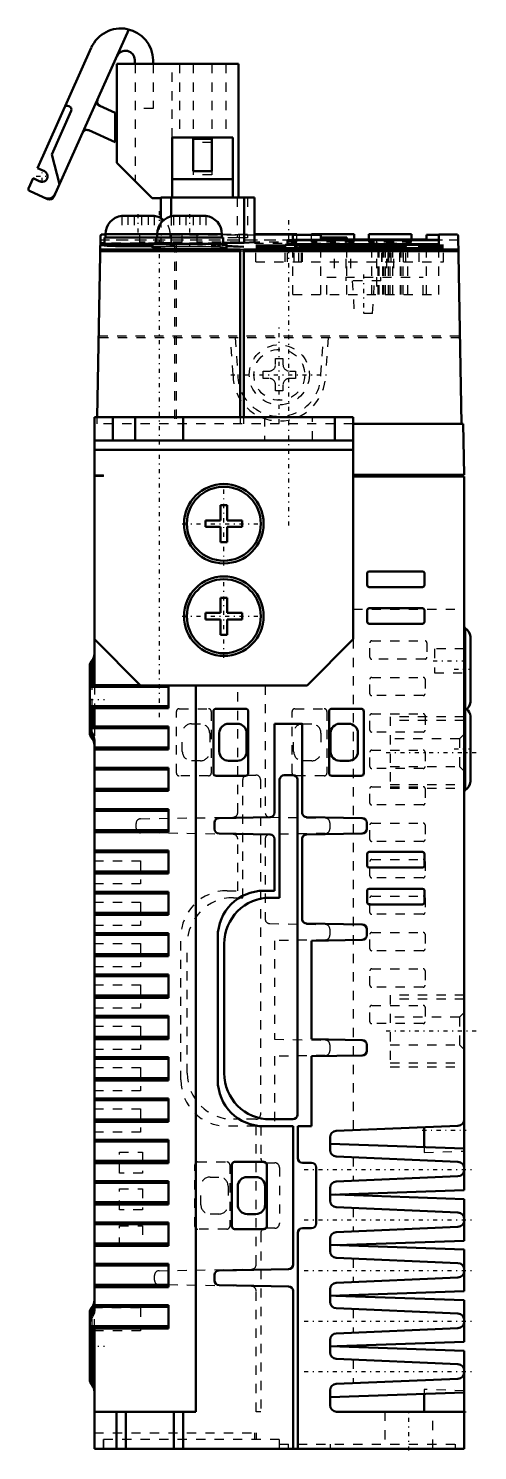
# Model space of a CAD drawing. Header units: millimetres. Extents: x 0 to 217, y 0 to 349.
# Drawn here: x 0 to 48.6, y -0.2 to 153.5 of the extents above; entities that cross this region are included whole.
import ezdxf

# ---------------------------------------------------------------- set-up
doc = ezdxf.new("R2010")
doc.units = ezdxf.units.MM
doc.linetypes.add('Center', pattern=[1.5, 0.45, -0.5, 0.05, -0.5])
doc.linetypes.add('Dashed', pattern=[2, 1, -1])
for name, color, linetype, lineweight in [('AM_4', 7, 'Continuous', 50), ('AM_6', 2, 'Continuous', 35), ('AM_7', 7, 'Center', 25), ('AM_9', 6, 'Dashed', 25)]:
    doc.layers.add(name, color=color, linetype=linetype, lineweight=lineweight)

# ---------------------------------------------------------------- blocks, each defined once
blk = doc.blocks.new('2_MADLN05SE_5_in_MADLN05SE_1100')
at = {"layer": 'AM_4'}
for p, q in [((10.88, 153.43), (2.74, 135.35)), ((0.99, 138.44), (6.8, 151.46)), ((9.56, 149.7), (22.71, 149.7)), ((9.56, 149.7), (9.56, 139.01)), ((11.5, 149.7), (11.5, 150.13)), ((13.5, 150.1), (13.5, 149.7)), ((22.71, 149.7), (22.71, 135.26)), ((4.63, 144.64), (2.54, 139.93)), ((4.36, 145.15), (4.46, 145.1)), ((7.71, 145.17), (9.39, 144.42)), ((9.39, 144.42), (9.39, 141.24)), ((9.39, 141.24), (6.52, 142.53)), ((15.56, 141.76), (15.56, 135.26)), ((22.11, 141.76), (15.56, 141.76)), ((19.84, 141.6), (17.84, 141.6)), ((17.84, 141.6), (17.84, 138.1)), ((19.84, 141.6), (19.84, 138.1)), ((22.11, 141.76), (22.11, 135.26)), ((2.54, 139.93), (3.36, 136.71)), ((1.73, 138.11), (0.99, 138.44)), ((13.37, 135.2), (9.56, 139.01)), ((0.02, 136.24), (0.51, 137.34)), ((0.51, 137.34), (1.23, 137.01)), ((22.11, 137.26), (15.56, 137.26)), ((19.84, 138.1), (17.84, 138.1)), ((2.08, 135.1), (0.12, 135.98)), ((13.37, 135.2), (14.34, 135.2)), ((14.34, 135.26), (24.44, 135.26)), ((14.34, 135.26), (14.34, 133.03)), ((15.44, 135.26), (15.44, 133.24)), ((23.34, 135.26), (23.34, 130.38)), ((24.44, 135.26), (24.44, 130.42)), ((10.4, 133.3), (10.09, 133.28)), ((11.44, 133.3), (10.4, 133.3)), ((11.44, 133.28), (11.44, 133.3)), ((13.29, 133.3), (12.24, 133.3)), ((12.24, 133.3), (12.24, 133.28)), ((13.59, 133.28), (13.29, 133.3)), ((16, 133.3), (15.69, 133.28)), ((17.04, 133.3), (16, 133.3)), ((17.04, 133.28), (17.04, 133.3)), ((18.89, 133.3), (17.84, 133.3)), ((17.84, 133.3), (17.84, 133.28)), ((19.19, 133.28), (18.89, 133.3)), ((7.45, 111.5), (7.79, 131.1)), ((8.34, 131.26), (7.87, 131.26)), ((8.22, 130.95), (8.22, 130.25)), ((21.06, 130.95), (8.22, 130.95)), ((8.34, 131.3), (8.34, 130.95)), ((20.94, 131.3), (8.34, 131.3)), ((13.82, 130.95), (13.82, 130.25)), ((13.94, 131.3), (13.94, 130.95)), ((20.94, 130.95), (20.94, 131.3)), ((21.06, 130.25), (21.06, 130.95)), ((24.44, 131.3), (29.04, 131.3)), ((28.6, 131.26), (24.44, 131.26)), ((28.6, 130.68), (28.6, 131.26)), ((28.6, 131.24), (31.63, 131.24)), ((29.04, 131.24), (29.04, 131.3)), ((30.64, 131.3), (35.24, 131.3)), ((30.64, 131.24), (30.64, 131.3)), ((31.63, 130.68), (31.63, 131.24)), ((31.63, 130.95), (34.43, 130.95)), ((34.43, 130.68), (34.43, 130.95)), ((34.43, 130.71), (43.05, 130.71)), ((35.24, 130.71), (35.24, 131.3)), ((36.84, 131.3), (41.44, 131.3)), ((36.84, 130.71), (36.84, 131.3)), ((41.44, 130.71), (41.44, 131.3)), ((43.05, 130.68), (43.05, 131.24)), ((43.05, 131.24), (44.4, 131.24)), ((46.42, 131.26), (44.4, 131.26)), ((44.4, 131.26), (44.4, 130.68)), ((46.49, 131.1), (46.85, 110.8)), ((22.9, 129.45), (7.76, 129.45)), ((22.9, 129.65), (7.77, 129.65)), ((8.22, 130.33), (7.78, 130.33)), ((7.78, 130.32), (8.22, 130.32)), ((7.84, 130.25), (7.84, 130.14)), ((21.44, 130.25), (7.84, 130.25)), ((13.44, 130.25), (13.44, 129.81)), ((20.4, 129.7), (14.48, 129.7)), ((21.06, 130.38), (23.34, 130.38)), ((21.44, 129.81), (21.44, 130.25)), ((23.3, 129.93), (21.44, 130.04)), ((21.44, 130.01), (22.9, 129.92)), ((22.9, 129.65), (22.9, 111.5)), ((23.3, 111.5), (23.3, 129.65)), ((46.52, 129.65), (23.3, 129.65)), ((46.52, 129.45), (23.3, 129.45)), ((23.34, 130.38), (24.44, 130.42)), ((24.59, 130.08), (27.79, 130.08)), ((27.79, 129.85), (24.59, 129.85)), ((27.79, 130.15), (42.29, 130.15)), ((27.79, 129.85), (27.79, 130.08)), ((42.29, 129.78), (27.79, 129.78)), ((28.01, 130.22), (28.01, 130.64)), ((28.01, 130.64), (44.4, 130.64)), ((44.4, 130.22), (28.01, 130.22)), ((44.4, 130.68), (28.6, 130.68)), ((28.74, 129.78), (28.74, 129.86)), ((29.54, 130.1), (38.26, 130.1)), ((29.54, 129.78), (29.54, 129.83)), ((38.26, 129.83), (29.54, 129.83)), ((29.64, 129.85), (29.64, 130.08)), ((29.64, 130.08), (38.27, 130.08)), ((38.22, 129.85), (29.64, 129.85)), ((38.26, 129.78), (38.26, 129.83)), ((38.27, 129.85), (38.27, 130.08)), ((40.18, 129.91), (38.93, 129.86)), ((38.98, 129.86), (38.98, 130.07)), ((38.98, 130.07), (40.18, 130.02)), ((39.25, 130.08), (40.56, 130.03)), ((40.56, 129.9), (39.25, 129.85)), ((39.25, 129.78), (39.25, 129.85)), ((40.18, 129.91), (40.18, 130.02)), ((40.56, 129.78), (40.56, 129.9)), ((40.84, 129.78), (40.84, 129.93)), ((42.29, 129.85), (42.29, 130.08)), ((42.29, 130.08), (44.89, 130.08)), ((44.89, 129.85), (42.29, 129.85)), ((44.4, 130.64), (44.4, 130.22)), ((7.14, 82.55), (7.14, 111.5)), ((35.14, 111.5), (7.14, 111.5)), ((9.14, 109), (9.14, 111.5)), ((11.54, 109), (11.54, 111.5)), ((16.74, 111.5), (16.74, 109)), ((33.14, 109), (33.14, 111.5)), ((35.14, 87.5), (35.14, 111.5)), ((47.05, 110.8), (35.14, 110.8)), ((47.05, 110.8), (47.14, 105.3)), ((7.14, 109), (35.14, 109)), ((7.14, 108), (35.14, 108)), ((47.14, 105.3), (35.14, 105.3)), ((47.14, 105.1), (35.14, 105.1)), ((46.14, 105.3), (46.14, 105.1)), ((47.14, 105.1), (47.14, 27.95)), ((21.49, 102), (20.79, 102)), ((20.79, 102), (20.79, 100.35)), ((21.49, 100.35), (21.49, 102)), ((20.79, 100.35), (19.14, 100.35)), ((19.14, 100.35), (19.14, 99.65)), ((23.14, 100.35), (21.49, 100.35)), ((23.14, 99.65), (23.14, 100.35)), ((19.14, 99.65), (20.79, 99.65)), ((20.79, 99.65), (20.79, 98)), ((21.49, 98), (21.49, 99.65)), ((21.49, 99.65), (23.14, 99.65)), ((20.79, 98), (21.49, 98)), ((36.66, 94.64), (36.66, 93.35)), ((42.65, 94.84), (36.86, 94.84)), ((42.85, 93.35), (42.85, 94.64)), ((36.86, 93.15), (42.65, 93.15)), ((20.79, 92), (20.79, 90.35)), ((21.49, 92), (20.79, 92)), ((21.49, 90.35), (21.49, 92)), ((42.65, 90.87), (36.86, 90.87)), ((19.14, 90.35), (19.14, 89.65)), ((20.79, 90.35), (19.14, 90.35)), ((19.14, 89.65), (20.79, 89.65)), ((20.79, 89.65), (20.79, 88)), ((23.14, 90.35), (21.49, 90.35)), ((21.49, 89.65), (23.14, 89.65)), ((21.49, 88), (21.49, 89.65)), ((23.14, 89.65), (23.14, 90.35)), ((36.66, 90.67), (36.66, 89.38)), ((36.86, 89.18), (42.65, 89.18)), ((42.85, 89.38), (42.85, 90.67)), ((20.79, 88), (21.49, 88)), ((47.26, 88.72), (47.26, 71.21)), ((47.84, 87.81), (47.84, 80.72)), ((12.14, 82.5), (7.14, 87.5)), ((35.14, 87.5), (30.14, 82.5)), ((6.64, 84.59), (6.64, 77.41)), ((6.89, 85.25), (6.89, 82.55)), ((6.64, 82.55), (12.09, 82.55)), ((15.14, 82.38), (6.64, 82.38)), ((30.14, 82.5), (12.14, 82.5)), ((15.14, 80.05), (15.14, 82.5)), ((18.11, 82.5), (18.11, 4)), ((15.14, 80.28), (6.64, 80.28)), ((15.14, 80.05), (6.64, 80.05)), ((6.89, 80.05), (6.89, 78.08)), ((7.14, 78.08), (7.14, 80.05)), ((23.48, 80), (20.31, 80)), ((35.99, 80), (32.82, 80)), ((20.01, 79.7), (20.01, 73.04)), ((23.78, 73.04), (23.78, 79.7)), ((32.52, 79.7), (32.52, 73.04)), ((36.29, 73.04), (36.29, 79.7)), ((47.84, 79.21), (47.84, 72.12)), ((6.68, 78.08), (15.14, 78.08)), ((15.14, 77.91), (6.68, 77.91)), ((6.89, 77.39), (6.89, 76.75)), ((15.14, 75.58), (15.14, 78.08)), ((20.65, 77.37), (20.65, 75.37)), ((22.61, 78.37), (21.65, 78.37)), ((23.61, 75.37), (23.61, 77.37)), ((26.63, 78.37), (26.63, 68.77)), ((29.61, 78.37), (26.63, 78.37)), ((29.61, 68.67), (29.61, 78.37)), ((32.69, 77.37), (32.69, 75.37)), ((34.65, 78.37), (33.69, 78.37)), ((35.65, 75.37), (35.65, 77.37)), ((7.14, 15.02), (7.14, 76.56)), ((15.14, 75.81), (7.14, 75.81)), ((15.14, 75.58), (7.14, 75.58)), ((21.65, 74.37), (22.61, 74.37)), ((33.69, 74.37), (34.65, 74.37)), ((7.14, 73.61), (15.14, 73.61)), ((15.14, 73.44), (7.14, 73.44)), ((15.14, 71.11), (15.14, 73.61)), ((20.31, 72.74), (23.48, 72.74)), ((27.18, 72.33), (27.18, 59.57)), ((28.6, 72.83), (27.68, 72.83)), ((29.1, 36.11), (29.1, 72.33)), ((32.82, 72.74), (35.99, 72.74)), ((15.14, 71.34), (7.14, 71.34)), ((15.14, 71.11), (7.14, 71.11)), ((7.14, 69.14), (15.14, 69.14)), ((15.14, 68.97), (7.14, 68.97)), ((15.14, 66.64), (15.14, 69.14)), ((20.13, 67.68), (20.13, 67)), ((26.14, 68.27), (20.62, 68.18)), ((36.11, 68.17), (30.09, 68.27)), ((36.6, 67.01), (36.6, 67.67)), ((15.14, 66.87), (7.14, 66.87)), ((15.14, 66.64), (7.14, 66.64)), ((20.62, 66.5), (26.14, 66.41)), ((30.09, 66.41), (36.11, 66.51)), ((7.14, 64.67), (15.14, 64.67)), ((15.14, 62.17), (15.14, 64.67)), ((26.63, 65.91), (26.63, 60.32)), ((29.61, 57.17), (29.61, 66.01)), ((15.14, 64.5), (7.14, 64.5)), ((36.66, 64.31), (36.66, 63.02)), ((42.65, 64.51), (36.86, 64.51)), ((42.85, 63.02), (42.85, 64.31)), ((15.14, 62.4), (7.14, 62.4)), ((15.14, 62.17), (7.14, 62.17)), ((36.86, 62.82), (42.65, 62.82)), ((7.14, 60.2), (15.14, 60.2)), ((15.14, 60.03), (7.14, 60.03)), ((15.14, 57.7), (15.14, 60.2)), ((26.63, 60.32), (25.48, 60.32)), ((36.66, 60.34), (36.66, 59.05)), ((42.65, 60.54), (36.86, 60.54)), ((42.85, 59.05), (42.85, 60.34)), ((27.18, 59.57), (26.17, 59.57)), ((36.86, 58.85), (42.65, 58.85)), ((15.14, 57.93), (7.14, 57.93)), ((15.14, 57.7), (7.14, 57.7)), ((7.14, 55.73), (15.14, 55.73)), ((15.14, 55.56), (7.14, 55.56)), ((15.14, 53.23), (15.14, 55.73)), ((36.11, 56.67), (30.09, 56.77)), ((36.6, 55.51), (36.6, 56.17)), ((20.48, 55.32), (20.48, 39.86)), ((21.17, 54.57), (21.17, 40.61)), ((30.61, 54.92), (36.11, 55.01)), ((30.61, 44.26), (30.61, 54.92)), ((15.14, 53.46), (7.14, 53.46)), ((15.14, 53.23), (7.14, 53.23)), ((7.14, 51.26), (15.14, 51.26)), ((15.14, 51.09), (7.14, 51.09)), ((15.14, 48.76), (15.14, 51.26)), ((15.14, 48.99), (7.14, 48.99)), ((15.14, 48.76), (7.14, 48.76)), ((7.14, 46.79), (15.14, 46.79)), ((15.14, 46.62), (7.14, 46.62)), ((15.14, 44.29), (15.14, 46.79)), ((15.14, 44.52), (7.14, 44.52)), ((15.14, 44.29), (7.14, 44.29)), ((36.11, 44.17), (30.61, 44.26)), ((36.6, 43.01), (36.6, 43.67)), ((7.14, 42.32), (15.14, 42.32)), ((15.14, 42.15), (7.14, 42.15)), ((15.14, 39.82), (15.14, 42.32)), ((30.61, 42.42), (36.11, 42.51)), ((30.61, 34.86), (30.61, 42.42)), ((15.14, 40.05), (7.14, 40.05)), ((15.14, 39.82), (7.14, 39.82)), ((7.14, 37.85), (15.14, 37.85)), ((15.14, 37.68), (7.14, 37.68)), ((15.14, 35.35), (15.14, 37.85)), ((15.14, 35.58), (7.14, 35.58)), ((26.17, 35.61), (28.6, 35.61)), ((15.14, 35.35), (7.14, 35.35)), ((25.48, 34.86), (28.63, 34.86)), ((28.63, 34.86), (28.63, 19.91)), ((29.14, 34.86), (30.61, 34.86)), ((29.14, 31.41), (29.14, 34.86)), ((33.31, 34.35), (46.47, 34.92)), ((42.82, 34.76), (42.82, 32.6)), ((7.14, 33.38), (15.14, 33.38)), ((15.14, 33.21), (7.14, 33.21)), ((15.14, 30.88), (15.14, 33.38)), ((32.64, 32.29), (32.64, 33.65)), ((47.14, 32.45), (32.64, 32.96)), ((15.14, 31.11), (7.14, 31.11)), ((15.14, 30.88), (7.14, 30.88)), ((25.48, 31), (22.31, 31)), ((30.64, 30.91), (29.64, 30.91)), ((46.47, 31.01), (33.31, 31.59)), ((22.01, 30.7), (22.01, 24.04)), ((24.61, 29.37), (23.65, 29.37)), ((25.78, 24.04), (25.78, 30.7)), ((31.14, 24.33), (31.14, 30.41)), ((33.31, 28.88), (46.47, 29.45)), ((7.14, 28.91), (15.14, 28.91)), ((15.14, 28.74), (7.14, 28.74)), ((15.14, 26.41), (15.14, 28.91)), ((22.65, 28.37), (22.65, 26.37)), ((25.61, 26.37), (25.61, 28.37)), ((32.64, 26.82), (32.64, 28.18)), ((32.64, 27.44), (47.14, 27.95)), ((15.14, 26.64), (7.14, 26.64)), ((15.14, 26.41), (7.14, 26.41)), ((47.14, 26.98), (33.25, 27.47)), ((47.14, 26.98), (47.14, 22.48)), ((23.65, 25.37), (24.61, 25.37)), ((46.47, 25.54), (33.31, 26.12)), ((7.14, 24.44), (15.14, 24.44)), ((15.14, 24.27), (7.14, 24.27)), ((15.14, 21.94), (15.14, 24.44)), ((22.31, 23.74), (25.48, 23.74)), ((29.14, 0), (29.14, 23.33)), ((29.64, 23.83), (30.64, 23.83)), ((33.31, 23.41), (46.47, 23.98)), ((15.14, 22.17), (7.14, 22.17)), ((15.14, 21.94), (7.14, 21.94)), ((32.64, 21.35), (32.64, 22.71)), ((47.14, 21.52), (32.64, 22.03)), ((33.4, 22), (47.14, 22.48)), ((46.47, 20.07), (33.31, 20.65)), ((47.14, 21.52), (47.14, 17.02)), ((7.14, 19.97), (15.14, 19.97)), ((15.14, 19.8), (7.14, 19.8)), ((15.14, 17.47), (15.14, 19.97)), ((20.13, 18.78), (20.13, 18.18)), ((28.14, 19.41), (20.62, 19.28)), ((33.31, 17.94), (46.47, 18.51)), ((15.14, 17.7), (7.14, 17.7)), ((15.14, 17.47), (7.14, 17.47)), ((20.62, 17.68), (28.14, 17.55)), ((28.63, 17.05), (28.63, 0)), ((32.64, 15.88), (32.64, 17.24)), ((32.64, 16.51), (47.14, 17.02)), ((7.14, 15.5), (15.14, 15.5)), ((15.14, 13), (15.14, 15.5)), ((47.14, 16.05), (33.25, 16.54)), ((47.14, 16.05), (47.14, 11.55)), ((6.64, 7.51), (6.64, 14.69)), ((6.89, 14.28), (6.89, 15.35)), ((15.14, 15.33), (7.14, 15.33)), ((46.47, 14.6), (33.31, 15.18)), ((15.14, 13.23), (6.64, 13.23)), ((6.64, 13), (15.14, 13)), ((6.89, 6.85), (6.89, 13)), ((7.14, 13), (7.14, 0)), ((33.31, 12.47), (46.47, 13.04)), ((32.64, 10.41), (32.64, 11.77)), ((47.14, 10.59), (32.64, 11.1)), ((33.4, 11.07), (47.14, 11.55)), ((46.47, 9.13), (33.31, 9.71)), ((47.14, 10.59), (47.14, 0)), ((32.64, 4.7), (32.64, 6.3)), ((33.31, 7), (46.47, 7.57)), ((32.64, 5.58), (47.14, 6.09)), ((42.82, 5.94), (42.82, 4)), ((18.11, 4), (7.14, 4)), ((9.54, 4), (9.54, 0)), ((10.54, 4), (10.54, 0)), ((15.74, 4), (15.74, 0)), ((16.74, 4), (16.74, 0)), ((47.14, 4), (33.34, 4)), ((47.14, 0), (7.14, 0))]:
    blk.add_line(p, q, dxfattribs=at)
for points in [[(12.24, 133.28), (11.84, 133.28), (11.44, 133.28)], [(17.84, 133.28), (17.44, 133.28), (17.04, 133.28)], [(7.88, 131.26), (7.87, 131.26), (7.82, 131.21), (7.79, 131.1)], [(46.49, 131.1), (46.49, 131.11), (46.49, 131.13), (46.47, 131.2), (46.42, 131.25), (46.41, 131.26)], [(7.84, 130.14), (7.85, 130.12), (7.97, 130.1), (8.19, 130.08), (8.51, 130.05), (8.93, 130.03), (9.43, 130.02), (10, 130), (10.62, 129.99), (11.28, 129.99), (11.95, 129.99), (12.62, 129.99), (13.27, 130), (13.45, 130)], [(13.44, 129.81), (13.5, 129.79), (13.67, 129.76), (13.95, 129.73), (14.19, 129.72), (14.48, 129.7)], [(20.4, 129.7), (20.81, 129.72), (21.13, 129.75), (21.33, 129.77), (21.43, 129.8), (21.44, 129.81)], [(28.74, 130.07), (28.79, 130.08), (28.92, 130.09), (29.12, 130.09), (29.37, 130.1), (29.54, 130.1)], [(29.54, 129.83), (29.28, 129.83), (29.04, 129.84), (28.86, 129.85), (28.76, 129.86), (28.74, 129.86)], [(29.24, 130.07), (29.26, 130.07), (29.33, 130.08), (29.43, 130.08), (29.55, 130.08), (29.64, 130.08)], [(29.64, 129.85), (29.51, 129.85), (29.39, 129.85), (29.3, 129.86), (29.25, 129.86), (29.24, 129.87)], [(38.93, 129.86), (38.65, 129.85), (38.33, 129.85), (38.22, 129.85)], [(38.26, 130.1), (38.49, 130.1), (38.72, 130.1), (38.94, 130.09), (39.14, 130.09), (39.25, 130.08)], [(39.25, 129.85), (39.07, 129.84), (38.87, 129.84), (38.65, 129.83), (38.42, 129.83), (38.26, 129.83)], [(38.27, 130.08), (38.6, 130.08), (38.9, 130.07), (38.98, 130.07)], [(40.18, 130.02), (40.29, 130.02), (40.34, 130.01), (40.34, 130.01)], [(40.34, 129.93), (40.31, 129.92), (40.22, 129.91), (40.18, 129.91)], [(40.56, 130.03), (40.75, 130.02), (40.84, 130.01), (40.84, 130.01)], [(40.84, 129.93), (40.79, 129.91), (40.63, 129.9), (40.56, 129.9)], [(6.68, 77.91), (6.67, 77.98), (6.67, 78.03), (6.67, 78.06), (6.68, 78.08), (6.68, 78.08)], [(6.89, 77.39), (6.77, 77.61), (6.7, 77.86), (6.68, 77.91)], [(6.89, 77.39), (7.01, 77.18), (7.09, 76.94), (7.14, 76.56)], [(6.64, 13.48), (6.66, 13.73), (6.71, 13.93), (6.8, 14.13), (6.89, 14.28)], [(7.14, 15.02), (7.14, 14.93), (7.11, 14.73), (7.04, 14.53), (6.89, 14.28)]]:
    blk.add_lwpolyline(points, dxfattribs=at)
for centre, radius in [((21.14, 100), 4.3), ((21.14, 100), 4), ((21.14, 90), 4.3), ((21.14, 90), 4)]:
    blk.add_circle(centre, radius, dxfattribs=at)
for centre, radius, start, end in [((10, 150.04), 3.5, 0.9732, 155.9948), ((10.5, 150.13), 1, 0, 155.755), ((4.22, 144.84), 0.34, 65.755, 155.9848), ((4.31, 144.78), 0.35, 335.9848, 65.755), ((7.92, 145.63), 0.5, 155.755, 245.755), ((6.32, 142.07), 0.5, 65.755, 155.755), ((1.48, 137.56), 0.6, 245.7546, 65.7555), ((0.2, 136.16), 0.2, 155.9848, 245.755), ((2.14, 135.95), 0.8, 245.755, 335.755), ((2.29, 135.55), 0.5, 245.755, 335.755), ((10.34, 131.3), 2, 97.1784, 180), ((13.34, 131.3), 2, 49.4584, 82.8268), ((15.94, 131.3), 2, 97.1784, 180), ((18.94, 131.3), 2, 0, 82.8268), ((36.86, 94.64), 0.2, 90, 180), ((42.65, 94.64), 0.2, 0, 90), ((36.86, 93.35), 0.2, 180, 270), ((42.65, 93.35), 0.2, 270, 0), ((36.86, 90.67), 0.2, 90, 180), ((42.65, 90.67), 0.2, 0, 90), ((36.86, 89.38), 0.2, 180, 270), ((42.65, 89.38), 0.2, 270, 0), ((47.39, 88.93), 0.25, 188.0532, 239.3269), ((46.37, 87.51), 1.5, 11.4297, 53.5941), ((7.64, 84.59), 1, 138.5904, 180), ((6.14, 85.91), 1, 318.5903, 359.9176), ((20.31, 79.7), 0.3, 90, 180), ((23.48, 79.7), 0.3, 0, 90), ((32.82, 79.7), 0.3, 90, 180), ((35.99, 79.7), 0.3, 0, 90), ((46.37, 81.01), 1.5, 306.4059, 348.5703), ((46.37, 78.91), 1.5, 11.4297, 44.5474), ((47.39, 79.59), 0.25, 120.6731, 171.9468), ((7.64, 77.41), 1, 180, 221.4096), ((21.65, 77.37), 1, 90, 180), ((22.61, 77.37), 1, 0, 90), ((33.69, 77.37), 1, 90, 180), ((34.65, 77.37), 1, 0, 90), ((6.14, 76.09), 1, 0.0824, 41.4097), ((21.65, 75.37), 1, 180, 270), ((22.61, 75.37), 1, 270, 0), ((33.69, 75.37), 1, 180, 270), ((34.65, 75.37), 1, 270, 0), ((20.31, 73.04), 0.3, 180, 270), ((23.48, 73.04), 0.3, 270, 0), ((27.68, 72.33), 0.5, 90, 180), ((28.6, 72.33), 0.5, 0, 90), ((32.82, 73.04), 0.3, 180, 270), ((35.99, 73.04), 0.3, 270, 0), ((47.39, 70.99), 0.25, 120.6731, 171.9468), ((46.37, 72.41), 1.5, 306.4059, 348.5703), ((20.63, 67.68), 0.5, 91, 180), ((26.13, 68.77), 0.5, 271, 0), ((30.1, 68.77), 0.5, 191.4783, 269), ((36.1, 67.67), 0.5, 0, 89), ((20.63, 67), 0.5, 180, 269), ((26.13, 65.91), 0.5, 0, 89), ((30.1, 65.91), 0.5, 91, 168.5217), ((36.1, 67.01), 0.5, 271, 0), ((36.86, 64.31), 0.2, 90, 180), ((42.65, 64.31), 0.2, 0, 90), ((36.86, 63.02), 0.2, 180, 270), ((42.65, 63.02), 0.2, 270, 0), ((25.48, 55.32), 5, 90, 180), ((36.86, 60.34), 0.2, 90, 180), ((42.65, 60.34), 0.2, 0, 90), ((26.17, 54.57), 5, 90, 180), ((36.86, 59.05), 0.2, 180, 270), ((42.65, 59.05), 0.2, 270, 0), ((30.1, 57.27), 0.5, 191.4783, 269), ((36.1, 56.17), 0.5, 0, 89), ((36.1, 55.51), 0.5, 271, 0), ((36.1, 43.67), 0.5, 0, 89), ((36.1, 43.01), 0.5, 271, 0), ((26.17, 40.61), 5, 180, 270), ((25.48, 39.86), 5, 180, 270), ((28.6, 36.11), 0.5, 270, 0), ((46.44, 35.62), 0.7, 272.5, 0), ((33.34, 33.65), 0.7, 92.5, 180), ((33.34, 32.29), 0.7, 180, 267.5), ((22.31, 30.7), 0.3, 90, 180), ((25.48, 30.7), 0.3, 0.0001, 90), ((29.64, 31.41), 0.5, 180, 270), ((30.64, 30.41), 0.5, 0, 90), ((46.44, 30.31), 0.7, 0, 87.5), ((23.65, 28.37), 1, 90, 180), ((24.61, 28.37), 1, 0, 90), ((46.44, 30.15), 0.7, 272.5, 0), ((33.34, 28.18), 0.7, 92.5, 180), ((23.65, 26.37), 1, 180, 270), ((24.61, 26.37), 1, 270, 0), ((33.34, 26.82), 0.7, 180, 267.5), ((46.44, 24.84), 0.7, 0, 87.5), ((46.44, 24.68), 0.7, 272.5, 0), ((22.31, 24.04), 0.3, 180, 270), ((25.48, 24.04), 0.3, 270, 0), ((29.64, 23.33), 0.5, 90, 180), ((30.64, 24.33), 0.5, 270, 0), ((33.34, 22.71), 0.7, 92.5, 180), ((33.34, 21.35), 0.7, 180, 267.5), ((46.44, 19.37), 0.7, 0, 87.5), ((20.63, 18.78), 0.5, 91, 180), ((28.13, 19.91), 0.5, 271, 0), ((46.44, 19.21), 0.7, 272.5, 0), ((20.63, 18.18), 0.5, 180, 269), ((28.13, 17.05), 0.5, 0, 89), ((33.34, 17.24), 0.7, 92.5, 180), ((6.14, 16.01), 1, 318.5903, 0), ((33.34, 15.88), 0.7, 180, 267.5), ((7.64, 14.69), 1, 138.5904, 180), ((46.44, 13.9), 0.7, 0, 87.5), ((33.34, 11.77), 0.7, 92.5, 180), ((46.44, 13.74), 0.7, 272.5, 0), ((33.34, 10.41), 0.7, 180, 267.5), ((46.44, 8.43), 0.7, 0, 87.5), ((46.44, 8.27), 0.7, 272.5, 0), ((7.64, 7.51), 1, 180, 221.4096), ((6.14, 6.19), 1, 0, 41.4097), ((33.34, 6.3), 0.7, 92.5, 180), ((33.34, 4.7), 0.7, 180, 270)]:
    blk.add_arc(centre, radius, start, end, dxfattribs=at)
at = {"layer": 'AM_7'}
for p, q in [((0.85, 137.56), (2.11, 137.56)), ((1.48, 136.93), (1.48, 138.19)), ((14.14, 133.8), (14.14, 78.8)), ((11.84, 133.48), (11.84, 129.52)), ((17.44, 133.48), (17.44, 129.52)), ((28.14, 132.8), (28.14, 99.8)), ((36.24, 126.94), (36.24, 122.54)), ((27.14, 110.85), (27.14, 121.35)), ((21.89, 116.1), (32.39, 116.1)), ((21.14, 95.49), (21.14, 104.52)), ((16.63, 100), (25.66, 100)), ((21.14, 85.49), (21.14, 94.52)), ((16.63, 90), (25.66, 90)), ((43.78, 85.16), (47.3, 85.16)), ((46.06, 84.26), (47.93, 84.26)), ((6.57, 81), (8.22, 81)), ((46.06, 75.66), (47.93, 75.66)), ((38.69, 75.26), (48.59, 75.26)), ((38.69, 45.16), (48.59, 45.16)), ((42.61, 34.42), (47.36, 34.42)), ((29.82, 30.2), (47.97, 30.2)), ((29.82, 24.73), (47.97, 24.73)), ((29.82, 19.27), (47.97, 19.27)), ((29.82, 13.8), (47.97, 13.8)), ((6.57, 11.1), (8.22, 11.1)), ((29.82, 8.34), (47.97, 8.34)), ((41.14, -0.2), (41.14, 4.2)), ((42.61, 4), (47.36, 4))]:
    blk.add_line(p, q, dxfattribs=at)
at = {"layer": 'AM_9'}
for p, q in [((11.56, 149.7), (11.56, 137.01)), ((13.5, 149.7), (13.5, 144.89)), ((15.56, 141.76), (15.56, 149.7)), ((16.34, 149.7), (16.34, 141.7)), ((17.84, 149.7), (17.84, 141.7)), ((19.84, 149.7), (19.84, 141.7)), ((21.34, 149.7), (21.34, 141.7)), ((13.5, 144.89), (11.56, 144.89)), ((22.11, 141.7), (15.56, 141.7)), ((19.84, 141.2), (17.84, 141.2)), ((22.11, 137.2), (15.56, 137.2)), ((17.84, 138.1), (17.84, 137.7)), ((19.84, 137.7), (17.84, 137.7)), ((19.84, 138.1), (19.84, 137.7)), ((22.59, 135.26), (22.59, 130.89)), ((23.69, 135.26), (23.69, 130.91)), ((10.09, 133.28), (10.09, 131.3)), ((10.74, 133.3), (10.74, 131.3)), ((11.44, 133.28), (11.44, 131.3)), ((12.24, 133.28), (12.24, 131.3)), ((12.94, 133.3), (12.94, 131.3)), ((13.59, 133.28), (13.59, 131.3)), ((14.34, 133.03), (14.34, 130.42)), ((15.44, 133.24), (15.44, 130.38)), ((15.69, 133.28), (15.69, 131.3)), ((16.34, 133.3), (16.34, 131.3)), ((17.04, 133.28), (17.04, 131.3)), ((17.84, 133.28), (17.84, 131.3)), ((18.54, 133.3), (18.54, 131.3)), ((19.19, 133.28), (19.19, 131.3)), ((23.69, 131.26), (8.34, 131.26)), ((12.04, 130.45), (12.04, 131.3)), ((14.34, 131.26), (24.44, 131.26)), ((24.44, 131.19), (14.34, 131.19)), ((15.44, 130.89), (14.34, 130.91)), ((15.34, 130.95), (15.34, 131.3)), ((22.59, 130.89), (15.44, 130.89)), ((15.46, 130.25), (15.46, 130.95)), ((16.64, 130.45), (16.64, 131.3)), ((18.24, 130.45), (18.24, 131.3)), ((20.94, 131.3), (22.84, 131.3)), ((23.69, 130.91), (22.59, 130.89)), ((22.84, 130.45), (22.84, 131.3)), ((29.04, 130.45), (29.04, 131.24)), ((30.64, 130.45), (30.64, 131.24)), ((35.24, 130.45), (35.24, 130.71)), ((36.84, 130.45), (36.84, 130.71)), ((41.44, 130.45), (41.44, 130.71)), ((7.78, 130.67), (46.5, 130.67)), ((46.5, 130.66), (7.78, 130.66)), ((16, 130.33), (8.22, 130.33)), ((8.22, 130.32), (15.79, 130.32)), ((16.64, 130.45), (12.04, 130.45)), ((12.04, 130.31), (16.64, 130.31)), ((14.34, 130.42), (15.44, 130.38)), ((15.44, 130.38), (21.06, 130.38)), ((15.79, 130.32), (15.79, 110.8)), ((15.79, 130.32), (21.44, 130.01)), ((15.84, 130.14), (15.84, 130.25)), ((16, 130.33), (16, 110.8)), ((21.44, 130.04), (16, 130.33)), ((22.84, 130.45), (18.24, 130.45)), ((18.24, 130.31), (22.84, 130.31)), ((23.3, 129.65), (22.9, 129.65)), ((23.3, 129.45), (22.9, 129.45)), ((29.04, 130.45), (24.44, 130.45)), ((24.44, 130.31), (29.04, 130.31)), ((24.59, 128.3), (24.59, 129.85)), ((27.79, 128.3), (27.79, 129.78)), ((28.01, 128.3), (28.01, 130.22)), ((28.6, 124.79), (28.6, 130.68)), ((28.74, 128.3), (28.74, 129.78)), ((29.24, 128.3), (29.24, 129.87)), ((29.54, 129.83), (29.54, 130.1)), ((29.54, 128.3), (29.54, 129.78)), ((29.64, 128.3), (29.64, 129.85)), ((35.24, 130.45), (30.64, 130.45)), ((30.64, 130.31), (35.24, 130.31)), ((31.63, 124.79), (31.63, 130.68)), ((33.09, 130.64), (39.49, 130.64)), ((33.09, 130.64), (33.09, 126.64)), ((34.35, 130.64), (34.35, 126.64)), ((34.43, 124.79), (34.43, 130.68)), ((34.84, 130.64), (34.84, 126.64)), ((41.44, 130.45), (36.84, 130.45)), ((36.84, 130.31), (41.44, 130.31)), ((37.14, 124.79), (37.14, 129.64)), ((37.14, 129.64), (41.04, 129.64)), ((37.64, 130.64), (37.64, 124.79)), ((37.84, 124.79), (37.84, 129.64)), ((37.94, 124.79), (37.94, 129.64)), ((38.22, 128.3), (38.22, 129.85)), ((38.26, 129.83), (38.26, 130.1)), ((38.26, 128.3), (38.26, 129.78)), ((38.27, 128.3), (38.27, 129.85)), ((38.34, 124.79), (38.34, 129.64)), ((38.44, 124.79), (38.44, 129.64)), ((38.64, 124.79), (38.64, 129.64)), ((38.75, 130.64), (38.75, 126.64)), ((38.93, 128.3), (38.93, 129.86)), ((38.94, 124.79), (38.94, 129.64)), ((38.98, 128.3), (38.98, 129.86)), ((39.14, 124.79), (39.14, 129.64)), ((39.25, 129.85), (39.25, 130.08)), ((39.25, 128.3), (39.25, 129.78)), ((39.44, 124.79), (39.44, 129.64)), ((39.49, 130.64), (39.49, 126.64)), ((40.18, 128.3), (40.18, 129.91)), ((40.24, 124.79), (40.24, 129.64)), ((40.34, 124.79), (40.34, 129.93)), ((40.54, 124.79), (40.54, 129.64)), ((40.56, 129.9), (40.56, 130.03)), ((40.56, 128.3), (40.56, 129.78)), ((40.84, 128.3), (40.84, 129.78)), ((41.04, 124.79), (41.04, 129.64)), ((42.29, 128.3), (42.29, 129.78)), ((43.05, 124.79), (43.05, 130.68)), ((44.4, 130.64), (44.4, 130.68)), ((44.4, 124.79), (44.4, 130.22)), ((44.89, 128.3), (44.89, 129.85)), ((24.59, 128.3), (44.89, 128.3)), ((32.29, 126.64), (42.69, 126.64)), ((32.29, 124.79), (32.29, 126.64)), ((34.34, 126.64), (34.34, 126.24)), ((38.14, 126.24), (34.34, 126.24)), ((35.04, 126.24), (35.24, 122.74)), ((37.24, 122.74), (37.44, 126.24)), ((38.14, 126.24), (38.14, 126.64)), ((42.69, 124.79), (42.69, 126.64)), ((28.6, 124.79), (44.4, 124.79)), ((37.24, 122.74), (35.24, 122.74)), ((7.6, 120.3), (46.68, 120.3)), ((46.68, 120.1), (7.6, 120.1)), ((22.14, 116.1), (21.86, 120.1)), ((22.36, 120.1), (22.64, 116.12)), ((31.64, 116.12), (31.92, 120.1)), ((32.42, 120.1), (32.14, 116.1)), ((26.74, 117.2), (26.74, 117.85)), ((26.74, 117.85), (27.54, 117.85)), ((27.54, 117.85), (27.54, 117.2)), ((25.39, 115.7), (25.39, 116.5)), ((25.39, 116.5), (26.04, 116.5)), ((26.04, 115.7), (25.39, 115.7)), ((28.24, 116.5), (28.89, 116.5)), ((28.89, 115.7), (28.24, 115.7)), ((28.89, 116.5), (28.89, 115.7)), ((26.74, 114.35), (26.74, 115)), ((27.54, 114.35), (26.74, 114.35)), ((27.54, 115), (27.54, 114.35)), ((7.14, 105.3), (7.24, 110.8)), ((35.14, 110.8), (7.24, 110.8)), ((7.44, 110.8), (7.45, 111.5)), ((22.9, 111.5), (22.9, 110.8)), ((23.3, 110.8), (23.3, 111.5)), ((25.54, 111.5), (25.54, 109)), ((30.74, 109), (30.74, 111.5)), ((7.14, 105.3), (8.14, 105.3)), ((8.14, 105.1), (7.14, 105.1)), ((8.14, 105.1), (8.14, 105.3)), ((35.14, 90.75), (47.14, 90.75)), ((35.14, 87.5), (35.14, 34.43)), ((36.94, 85.56), (36.94, 87.13)), ((37.14, 87.33), (42.91, 87.33)), ((43.11, 87.13), (43.11, 85.56)), ((47.14, 86.46), (43.94, 86.46)), ((43.94, 86.46), (43.94, 83.86)), ((42.91, 85.36), (37.14, 85.36)), ((36.94, 81.62), (36.94, 83.19)), ((37.14, 83.39), (42.71, 83.39)), ((42.91, 83.19), (42.91, 81.62)), ((43.94, 83.86), (47.14, 83.86)), ((6.89, 80.05), (6.89, 82.55)), ((7.14, 82.55), (7.14, 80.05)), ((15.14, 82.55), (12.09, 82.55)), ((15.14, 82.55), (15.14, 82.5)), ((22.64, 68.77), (22.64, 82.5)), ((25.62, 82.5), (25.62, 68.67)), ((16.31, 80), (19.48, 80)), ((28.82, 80), (31.99, 80)), ((42.71, 81.42), (37.14, 81.42)), ((16.01, 73.04), (16.01, 79.7)), ((19.78, 79.7), (19.78, 73.04)), ((28.52, 73.04), (28.52, 79.7)), ((32.29, 79.7), (32.29, 73.04)), ((36.94, 77.68), (36.94, 79.25)), ((37.14, 79.45), (42.71, 79.45)), ((47.14, 79.13), (39.14, 79.13)), ((39.14, 79.13), (39.14, 71.4)), ((47.14, 78.71), (39.14, 78.71)), ((42.91, 79.25), (42.91, 77.68)), ((6.89, 77.39), (6.89, 78.08)), ((7.14, 78.08), (7.14, 76.56)), ((16.65, 75.37), (16.65, 77.37)), ((17.65, 78.37), (18.61, 78.37)), ((19.61, 77.37), (19.61, 75.37)), ((28.69, 75.37), (28.69, 77.37)), ((29.69, 78.37), (30.65, 78.37)), ((31.65, 77.37), (31.65, 75.37)), ((42.71, 77.48), (37.14, 77.48)), ((47.14, 77.26), (46.64, 76.76)), ((37.14, 75.51), (42.71, 75.51)), ((46.64, 76.76), (39.14, 76.76)), ((46.64, 76.76), (46.64, 73.76)), ((18.61, 74.37), (17.65, 74.37)), ((30.65, 74.37), (29.69, 74.37)), ((36.94, 73.74), (36.94, 75.31)), ((42.91, 75.31), (42.91, 73.74)), ((19.48, 72.74), (16.31, 72.74)), ((23.19, 59.57), (23.19, 72.33)), ((23.69, 72.83), (24.61, 72.83)), ((25.11, 72.33), (25.11, 36.11)), ((31.99, 72.74), (28.82, 72.74)), ((42.71, 73.54), (37.14, 73.54)), ((39.14, 73.76), (46.64, 73.76)), ((46.64, 73.76), (47.14, 73.26)), ((36.94, 69.8), (36.94, 71.37)), ((37.14, 71.57), (42.71, 71.57)), ((39.14, 71.81), (47.14, 71.81)), ((39.14, 71.4), (47.14, 71.4)), ((42.91, 71.37), (42.91, 69.8)), ((42.71, 69.6), (37.14, 69.6)), ((12.13, 68.1), (22.15, 68.27)), ((26.1, 68.27), (32.12, 68.17)), ((32.61, 67.67), (32.61, 67.01)), ((11.64, 67.08), (11.64, 67.6)), ((22.15, 66.41), (12.13, 66.58)), ((32.12, 66.51), (26.1, 66.41)), ((36.94, 65.86), (36.94, 67.43)), ((37.14, 67.63), (42.71, 67.63)), ((42.91, 67.43), (42.91, 65.86)), ((22.64, 60.32), (22.64, 65.91)), ((25.62, 66.01), (25.62, 57.17)), ((42.71, 65.66), (37.14, 65.66)), ((7.14, 63.55), (12.14, 63.55)), ((12.14, 63.55), (12.14, 61.05)), ((36.94, 61.92), (36.94, 63.49)), ((37.14, 63.69), (42.71, 63.69)), ((42.91, 63.49), (42.91, 61.92)), ((42.71, 61.72), (37.14, 61.72)), ((12.14, 61.05), (7.14, 61.05)), ((21.49, 60.32), (22.64, 60.32)), ((7.14, 59.08), (12.14, 59.08)), ((12.14, 59.08), (12.14, 56.58)), ((22.18, 59.57), (23.19, 59.57)), ((36.94, 57.98), (36.94, 59.55)), ((37.14, 59.75), (42.71, 59.75)), ((42.91, 59.55), (42.91, 57.98)), ((42.71, 57.78), (37.14, 57.78)), ((12.14, 56.58), (7.14, 56.58)), ((26.1, 56.77), (32.12, 56.67)), ((32.61, 56.17), (32.61, 55.51)), ((36.94, 54.04), (36.94, 55.61)), ((37.14, 55.81), (42.71, 55.81)), ((42.91, 55.61), (42.91, 54.04)), ((7.14, 54.61), (12.14, 54.61)), ((12.14, 54.61), (12.14, 52.11)), ((16.49, 39.86), (16.49, 55.32)), ((17.18, 40.61), (17.18, 54.57)), ((32.12, 55.01), (26.62, 54.92)), ((26.62, 54.92), (26.62, 44.26)), ((42.71, 53.84), (37.14, 53.84)), ((12.14, 52.11), (7.14, 52.11)), ((36.94, 50.1), (36.94, 51.67)), ((37.14, 51.87), (42.71, 51.87)), ((42.91, 51.67), (42.91, 50.1)), ((7.14, 50.14), (12.14, 50.14)), ((12.14, 50.14), (12.14, 47.64)), ((42.71, 49.9), (37.14, 49.9)), ((36.94, 46.16), (36.94, 47.73)), ((37.14, 47.93), (42.71, 47.93)), ((47.14, 49.03), (39.14, 49.03)), ((39.14, 49.03), (39.14, 41.3)), ((47.14, 48.61), (39.14, 48.61)), ((42.91, 47.73), (42.91, 46.16)), ((12.14, 47.64), (7.14, 47.64)), ((46.64, 46.66), (39.14, 46.66)), ((47.14, 47.16), (46.64, 46.66)), ((46.64, 46.66), (46.64, 43.66)), ((7.14, 45.67), (12.14, 45.67)), ((12.14, 45.67), (12.14, 43.17)), ((42.71, 45.96), (37.14, 45.96)), ((12.14, 43.17), (7.14, 43.17)), ((26.62, 44.26), (32.12, 44.17)), ((32.61, 43.67), (32.61, 43.01)), ((39.14, 43.66), (46.64, 43.66)), ((46.64, 43.66), (47.14, 43.16)), ((32.12, 42.51), (26.62, 42.42)), ((26.62, 42.42), (26.62, 34.86)), ((39.14, 41.71), (47.14, 41.71)), ((7.14, 41.2), (12.14, 41.2)), ((12.14, 41.2), (12.14, 38.7)), ((39.14, 41.3), (47.14, 41.3)), ((12.14, 38.7), (7.14, 38.7)), ((7.14, 36.73), (12.14, 36.73)), ((12.14, 36.73), (12.14, 34.23)), ((24.61, 35.61), (22.18, 35.61)), ((12.14, 34.23), (7.14, 34.23)), ((24.64, 34.86), (21.49, 34.86)), ((24.64, 19.91), (24.64, 34.86)), ((25.15, 34.86), (25.15, 31.41)), ((25.48, 34.86), (25.15, 34.86)), ((42.82, 32.6), (42.82, 32.02)), ((9.84, 29.79), (9.84, 32.05)), ((9.84, 32.05), (12.34, 32.05)), ((12.34, 32.05), (12.34, 29.79)), ((18.31, 31), (21.48, 31)), ((25.65, 30.91), (26.65, 30.91)), ((35.14, 31.51), (35.14, 28.96)), ((42.82, 32.02), (47.14, 32.17)), ((12.34, 29.79), (9.84, 29.79)), ((18.01, 24.04), (18.01, 30.7)), ((19.65, 29.37), (20.61, 29.37)), ((21.78, 30.7), (21.78, 24.04)), ((27.15, 30.41), (27.15, 24.33)), ((9.84, 25.82), (9.84, 28.08)), ((9.84, 28.08), (12.34, 28.08)), ((12.34, 28.08), (12.34, 25.82)), ((18.65, 26.37), (18.65, 28.37)), ((21.61, 28.37), (21.61, 26.37)), ((33.25, 27.47), (32.64, 27.49)), ((12.34, 25.82), (9.84, 25.82)), ((20.61, 25.37), (19.65, 25.37)), ((35.14, 26.04), (35.14, 23.49)), ((9.84, 21.85), (9.84, 24.11)), ((9.84, 24.11), (12.34, 24.11)), ((12.34, 24.11), (12.34, 21.85)), ((21.48, 23.74), (18.31, 23.74)), ((25.15, 23.33), (25.15, 4)), ((26.65, 23.83), (25.65, 23.83)), ((12.34, 21.85), (9.84, 21.85)), ((32.64, 21.97), (33.4, 22)), ((35.14, 20.57), (35.14, 18.02)), ((13.64, 18.22), (13.64, 18.74)), ((14.13, 19.24), (24.15, 19.41)), ((24.15, 17.55), (14.13, 17.72)), ((24.64, 4), (24.64, 17.05)), ((33.25, 16.54), (32.64, 16.56)), ((6.89, 15.04), (7.03, 15.25)), ((6.89, 13), (6.89, 14.28)), ((7.03, 15.25), (12.14, 15.25)), ((7.14, 13), (7.14, 15.02)), ((12.14, 15.25), (12.14, 12.75)), ((35.14, 15.1), (35.14, 12.55)), ((12.14, 12.75), (6.64, 12.75)), ((32.64, 11.04), (33.4, 11.07)), ((35.14, 9.63), (35.14, 7.08)), ((47.14, 6.25), (42.82, 6.4)), ((42.82, 6.4), (42.82, 5.94)), ((25.15, 4), (24.64, 4)), ((38.54, 4), (38.54, 0)), ((43.74, 0), (43.74, 4)), ((7.14, 1.73), (24.64, 1.73)), ((24.44, 1.73), (24.44, 1)), ((24.64, 1.73), (24.64, 1)), ((27.14, 1), (7.14, 1)), ((8.09, 1), (8.09, 0)), ((8.11, 1), (8.11, 0)), ((27.14, 1), (27.14, 0)), ((27.14, 0.5), (47.14, 0.5)), ((28.11, 0.5), (28.11, 0)), ((32.64, 0.5), (32.64, 0)), ((46.18, 0.5), (46.18, 0))]:
    blk.add_line(p, q, dxfattribs=at)
for points in [[(9.46, 130.25), (8.95, 130.23), (8.53, 130.22), (8.2, 130.2), (7.97, 130.17), (7.86, 130.15), (7.84, 130.14)], [(21.44, 129.81), (21.42, 129.83), (21.29, 129.86), (21.06, 129.88), (20.71, 129.91), (20.29, 129.93), (19.77, 129.94), (19.2, 129.96), (18.56, 129.97), (17.91, 129.97), (17.22, 129.97), (16.57, 129.97), (15.92, 129.96), (15.32, 129.95), (14.78, 129.93), (14.32, 129.91), (13.94, 129.89), (13.67, 129.87), (13.5, 129.84), (13.44, 129.81), (13.44, 129.81)], [(13.45, 130), (13.88, 130.01), (14.43, 130.02), (14.9, 130.04), (15.29, 130.06), (15.58, 130.08), (15.77, 130.11), (15.84, 130.13), (15.84, 130.14)], [(15.84, 130.14), (15.8, 130.16), (15.65, 130.18), (15.39, 130.2), (15.03, 130.22), (14.65, 130.24), (14.23, 130.25)], [(6.89, 15.04), (6.77, 14.85), (6.66, 14.52), (6.64, 14.31)]]:
    blk.add_lwpolyline(points, dxfattribs=at)
for radius in [3.25, 2.75]:
    blk.add_circle((27.14, 116.1), radius, dxfattribs=at)
for centre, radius, start, end in [((13.34, 131.3), 2, 0, 49.4584), ((26.04, 117.2), 0.7, 270, 0), ((28.24, 117.2), 0.7, 180, 270), ((27.14, 116.1), 5, 180, 0), ((27.14, 116.1), 4.5, 179.7835, 0.2165), ((26.04, 115), 0.7, 0, 90), ((28.24, 115), 0.7, 90, 180), ((37.14, 87.13), 0.2, 90, 180), ((42.91, 87.13), 0.2, 0, 90), ((37.14, 85.56), 0.2, 180, 270), ((42.91, 85.56), 0.2, 270, 0), ((37.14, 83.19), 0.2, 90, 180), ((42.71, 83.19), 0.2, 0, 90), ((37.14, 81.62), 0.2, 180, 270), ((42.71, 81.62), 0.2, 270, 0), ((16.31, 79.7), 0.3, 90, 180), ((19.48, 79.7), 0.3, 0, 90), ((28.82, 79.7), 0.3, 90, 180), ((31.99, 79.7), 0.3, 0, 90), ((47.39, 80.33), 0.25, 188.0532, 239.3269), ((46.37, 78.91), 1.5, 44.5474, 53.5941), ((37.14, 79.25), 0.2, 90, 180), ((42.71, 79.25), 0.2, 0, 90), ((17.65, 77.37), 1, 90, 180), ((18.61, 77.37), 1, 0, 90), ((29.69, 77.37), 1, 90, 180), ((30.65, 77.37), 1, 0, 90), ((37.14, 77.68), 0.2, 180, 270), ((42.71, 77.68), 0.2, 270, 0), ((17.65, 75.37), 1, 180, 270), ((18.61, 75.37), 1, 270, 0), ((29.69, 75.37), 1, 180, 270), ((30.65, 75.37), 1, 270, 0), ((37.14, 75.31), 0.2, 90, 180), ((42.71, 75.31), 0.2, 0, 90), ((16.31, 73.04), 0.3, 180, 270), ((19.48, 73.04), 0.3, 270, 0), ((23.69, 72.33), 0.5, 90, 180), ((24.61, 72.33), 0.5, 0, 90), ((28.82, 73.04), 0.3, 180, 270), ((31.99, 73.04), 0.3, 270, 0), ((37.14, 73.74), 0.2, 180, 270), ((42.71, 73.74), 0.2, 270, 0), ((37.14, 71.37), 0.2, 90, 180), ((42.71, 71.37), 0.2, 0, 90), ((37.14, 69.8), 0.2, 180, 270), ((42.71, 69.8), 0.2, 270, 0), ((12.14, 67.6), 0.5, 91, 180), ((22.14, 68.77), 0.5, 271, 0), ((26.11, 68.77), 0.5, 191.4783, 269), ((32.11, 67.67), 0.5, 0, 89), ((12.14, 67.08), 0.5, 180, 269), ((22.14, 65.91), 0.5, 0, 89), ((26.11, 65.91), 0.5, 91, 168.5217), ((32.11, 67.01), 0.5, 271, 0), ((37.14, 67.43), 0.2, 90, 180), ((42.71, 67.43), 0.2, 0, 90), ((37.14, 65.86), 0.2, 180, 270), ((42.71, 65.86), 0.2, 270, 0), ((37.14, 63.49), 0.2, 90, 180), ((42.71, 63.49), 0.2, 0, 90), ((37.14, 61.92), 0.2, 180, 270), ((42.71, 61.92), 0.2, 270, 0), ((21.49, 55.32), 5, 90, 180), ((22.18, 54.57), 5, 90, 180), ((37.14, 59.55), 0.2, 90, 180), ((42.71, 59.55), 0.2, 0, 90), ((26.11, 57.27), 0.5, 191.4783, 269), ((37.14, 57.98), 0.2, 180, 270), ((42.71, 57.98), 0.2, 270, 0), ((32.11, 56.17), 0.5, 0, 89), ((32.11, 55.51), 0.5, 271, 0), ((37.14, 55.61), 0.2, 90, 180), ((42.71, 55.61), 0.2, 0, 90), ((37.14, 54.04), 0.2, 180, 270), ((42.71, 54.04), 0.2, 270, 0), ((37.14, 51.67), 0.2, 90, 180), ((42.71, 51.67), 0.2, 0, 90), ((37.14, 50.1), 0.2, 180, 270), ((42.71, 50.1), 0.2, 270, 0), ((37.14, 47.73), 0.2, 90, 180), ((42.71, 47.73), 0.2, 0, 90), ((37.14, 46.16), 0.2, 180, 270), ((42.71, 46.16), 0.2, 270, 0), ((32.11, 43.67), 0.5, 0, 89), ((32.11, 43.01), 0.5, 271, 0), ((22.18, 40.61), 5, 180, 270), ((21.49, 39.86), 5, 180, 270), ((24.61, 36.11), 0.5, 270, 0), ((18.31, 30.7), 0.3, 90, 180), ((21.48, 30.7), 0.3, 0, 90), ((25.65, 31.41), 0.5, 180, 270), ((26.65, 30.41), 0.5, 0, 90), ((19.65, 28.37), 1, 90, 180), ((20.61, 28.37), 1, 0, 90), ((19.65, 26.37), 1, 180, 270), ((20.61, 26.37), 1, 270, 0), ((18.31, 24.04), 0.3, 180, 270), ((21.48, 24.04), 0.3, 270, 0), ((25.65, 23.33), 0.5, 90, 180), ((26.65, 24.33), 0.5, 270, 0), ((14.14, 18.74), 0.5, 91, 180), ((24.14, 19.91), 0.5, 271, 0), ((14.14, 18.22), 0.5, 180, 269), ((24.14, 17.05), 0.5, 0, 89)]:
    blk.add_arc(centre, radius, start, end, dxfattribs=at)
at = {"layer": 'AM_6', "flags": 8}
for tag, p in [('NN', (53.59, 153.54)), ('NT', (53.59, 153.04)), ('NB', (53.59, 152.54)), ('NBSYN', (53.59, 152.04)), ('CNSORDERNO', (53.59, 151.04)), ('LINA', (53.59, 151.54)), ('F', (53.59, 150.54)), ('MC', (53.59, 150.04)), ('PSV', (53.59, 149.54)), ('ES', (53.59, 149.04)), ('COMPANY', (53.59, 148.54))]:
    blk.add_attdef(tag, p, '', height=0.5, dxfattribs=at)
blk = doc.blocks.new('1_MADLN05SE_1100')
blk.add_blockref('2_MADLN05SE_5_in_MADLN05SE_1100', (0, 0))
at = {"layer": 'AM_6', "flags": 8}
for tag, p in [('NN', (222.24, 348.89)), ('NT', (222.24, 348.39)), ('NB', (222.24, 347.89)), ('NBSYN', (222.24, 347.39)), ('CNSORDERNO', (222.24, 346.39)), ('LINA', (222.24, 346.89)), ('F', (222.24, 345.89)), ('COMPANY', (222.24, 343.89)), ('MC', (222.24, 345.39)), ('PSV', (222.24, 344.89)), ('ES', (222.24, 344.39))]:
    blk.add_attdef(tag, p, '', height=0.5, dxfattribs=at)

msp = doc.modelspace()

# ---------------------------------------------------------------- block references
msp.add_blockref('1_MADLN05SE_1100', (0, 0))

doc.saveas('drawing.dxf')
